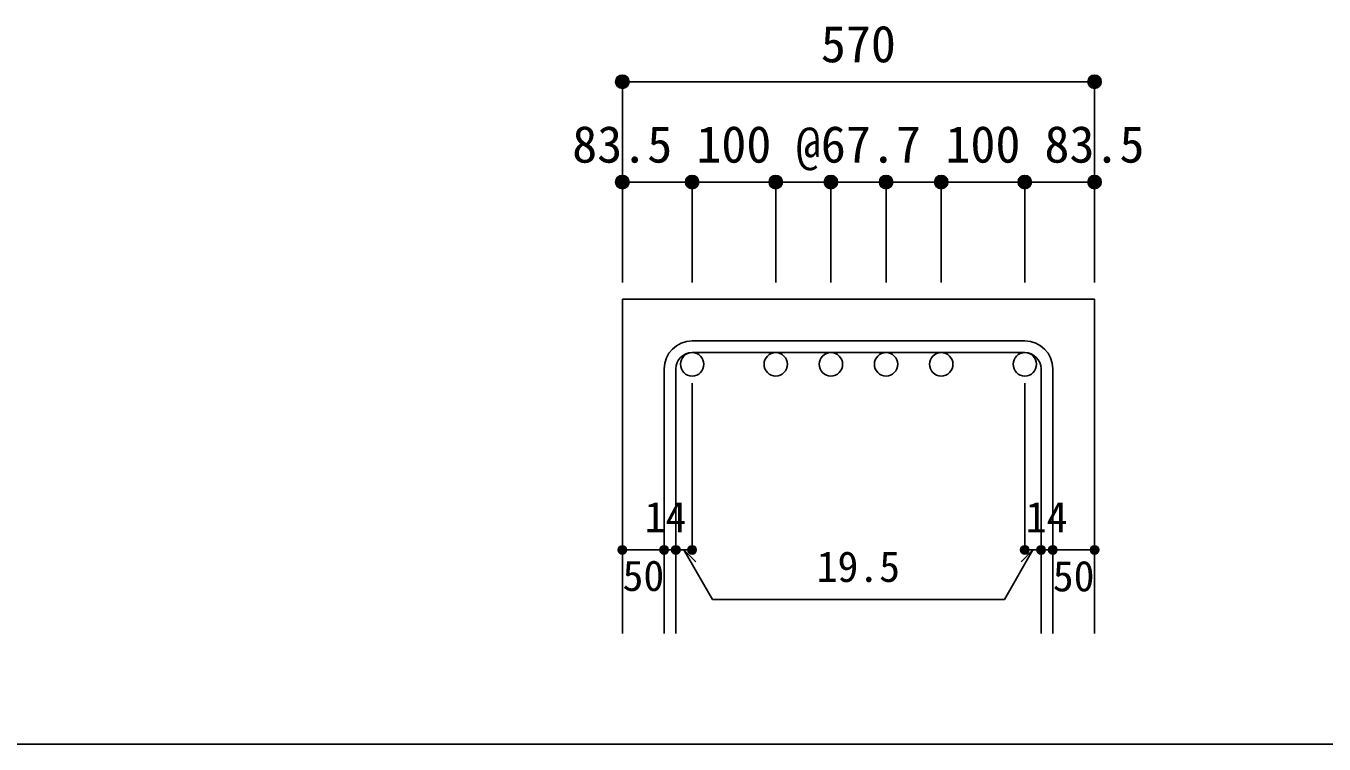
# Model space of a CAD drawing. Units: millimetres at full size, sheet at 1:20. Extents: x -3982 to 3969, y -2797 to 2801.
# Drawn here: x -628 to 925, y -2797 to -1938 of the extents above; entities that cross this region are included whole.
import ezdxf
from ezdxf.enums import TextEntityAlignment as Align

# ---------------------------------------------------------------- set-up
doc = ezdxf.new("R2010")
doc.units = ezdxf.units.MM
doc.header["$LTSCALE"] = 20
doc.header["$PDMODE"] = 32
doc.header["$PDSIZE"] = 10
for name, color, linetype in [('6-1_躯体線', 2, 'Continuous'), ('6-5_梁主筋', 7, 'Continuous'), ('6-6_S.T.P.', 7, 'Continuous'), ('6-D_寸法', 4, 'Continuous'), ('F-0_枠', 6, 'Continuous')]:
    doc.layers.add(name, color=color, linetype=linetype)
doc.styles.add('ＭＳ ゴシック', font='')
doc.styles.get('ＭＳ ゴシック').set_extended_font_data('MS Gothic')

msp = doc.modelspace()

# ---------------------------------------------------------------- linework, layer by layer
at = {"layer": '6-1_躯体線'}
for p, q in [((85.79, -2264.67), (85.79, -2664.67)), ((85.79, -2264.67), (650.79, -2264.67)), ((650.79, -2264.67), (650.79, -2664.67))]:
    msp.add_line(p, q, dxfattribs=at)
at = {"layer": '6-5_梁主筋', "color": 3}
for centre in [(169.29, -2342.67), (269.29, -2342.67), (335.29, -2342.67), (401.29, -2342.67), (467.29, -2342.67), (567.29, -2342.67)]:
    msp.add_circle(centre, 14, dxfattribs=at)
at = {"layer": '6-6_S.T.P.'}
for p, q in [((567.29, -2314.67), (169.29, -2314.67)), ((567.29, -2328.67), (169.29, -2328.67)), ((135.79, -2348.17), (135.79, -2664.67)), ((149.79, -2348.17), (149.79, -2664.67)), ((586.79, -2348.17), (586.79, -2664.67)), ((600.79, -2348.17), (600.79, -2664.67))]:
    msp.add_line(p, q, dxfattribs=at)
for centre, radius, start, end in [((169.29, -2348.17), 33.5, 90, 180), ((169.29, -2348.17), 19.5, 90, 180), ((567.29, -2348.17), 33.5, 0, 90), ((567.29, -2348.17), 19.5, 0, 90)]:
    msp.add_arc(centre, radius, start, end, dxfattribs=at)
at = {"layer": '6-D_寸法'}
for p, q in [((85.79, -2004.67), (85.79, -2124.67)), ((85.79, -2004.67), (650.79, -2004.67)), ((650.79, -2004.67), (650.79, -2124.67)), ((85.79, -2124.67), (169.29, -2124.67)), ((85.79, -2124.67), (85.79, -2244.67)), ((169.29, -2124.67), (169.29, -2244.67)), ((169.29, -2124.67), (269.29, -2124.67)), ((169.29, -2124.67), (169.29, -2244.67)), ((269.29, -2124.67), (269.29, -2244.67)), ((269.29, -2124.67), (335.29, -2124.67)), ((335.29, -2124.67), (335.29, -2244.67)), ((335.29, -2124.67), (401.29, -2124.67)), ((401.29, -2124.67), (401.29, -2244.67)), ((401.29, -2124.67), (467.29, -2124.67)), ((467.29, -2124.67), (467.29, -2244.67)), ((567.29, -2124.67), (567.29, -2244.67)), ((567.29, -2124.67), (650.79, -2124.67)), ((650.79, -2124.67), (650.79, -2244.67)), ((169.29, -2564.67), (169.29, -2365.34)), ((567.29, -2564.67), (567.29, -2365.34)), ((85.79, -2564.67), (135.79, -2564.67)), ((135.79, -2564.67), (169.29, -2564.67)), ((159.54, -2564.67), (173.68, -2578.81)), ((159.54, -2564.67), (193.76, -2623.95)), ((577.04, -2564.67), (542.82, -2623.95)), ((577.04, -2564.67), (562.9, -2578.81)), ((567.29, -2564.67), (650.79, -2564.67)), ((586.79, -2564.67), (600.79, -2564.67)), ((193.76, -2623.95), (542.82, -2623.95))]:
    msp.add_line(p, q, dxfattribs=at)
for points in [[(650.79, -2004.67), (650.79, -2124.67), (650.79, -2244.67)], [(467.29, -2124.67), (567.29, -2124.67), (567.29, -2244.67)]]:
    msp.add_lwpolyline(points, dxfattribs=at)
for centre, radius in [((85.79, -2004.67), 8), ((85.79, -2004.67), 7.2), ((85.79, -2004.67), 6.4), ((85.79, -2004.67), 5.6), ((85.79, -2004.67), 4.8), ((85.79, -2004.67), 4), ((85.79, -2004.67), 3.2), ((85.79, -2004.67), 2.4), ((85.79, -2004.67), 1.6), ((650.79, -2004.67), 8), ((650.79, -2004.67), 7.2), ((650.79, -2004.67), 6.4), ((650.79, -2004.67), 5.6), ((650.79, -2004.67), 4.8), ((650.79, -2004.67), 4), ((650.79, -2004.67), 3.2), ((650.79, -2004.67), 2.4), ((650.79, -2004.67), 1.6), ((85.79, -2004.67), 0.8), ((650.79, -2004.67), 0.8), ((85.79, -2124.67), 8), ((85.79, -2124.67), 7.2), ((85.79, -2124.67), 6.4), ((85.79, -2124.67), 5.6), ((85.79, -2124.67), 4.8), ((85.79, -2124.67), 4), ((85.79, -2124.67), 3.2), ((85.79, -2124.67), 2.4), ((85.79, -2124.67), 1.6), ((85.79, -2124.67), 0.8), ((169.29, -2124.67), 8), ((169.29, -2124.67), 7.2), ((169.29, -2124.67), 6.4), ((169.29, -2124.67), 5.6), ((169.29, -2124.67), 4.8), ((169.29, -2124.67), 4), ((169.29, -2124.67), 3.2), ((169.29, -2124.67), 2.4), ((169.29, -2124.67), 1.6), ((169.29, -2124.67), 0.8), ((269.29, -2124.67), 8), ((269.29, -2124.67), 7.2), ((269.29, -2124.67), 6.4), ((269.29, -2124.67), 5.6), ((269.29, -2124.67), 4.8), ((269.29, -2124.67), 4), ((269.29, -2124.67), 3.2), ((269.29, -2124.67), 2.4), ((269.29, -2124.67), 1.6), ((269.29, -2124.67), 0.8), ((335.29, -2124.67), 8), ((335.29, -2124.67), 7.2), ((335.29, -2124.67), 6.4), ((335.29, -2124.67), 5.6), ((335.29, -2124.67), 4.8), ((335.29, -2124.67), 4), ((335.29, -2124.67), 3.2), ((335.29, -2124.67), 2.4), ((335.29, -2124.67), 1.6), ((335.29, -2124.67), 0.8), ((401.29, -2124.67), 8), ((401.29, -2124.67), 7.2), ((401.29, -2124.67), 6.4), ((401.29, -2124.67), 5.6), ((401.29, -2124.67), 4.8), ((401.29, -2124.67), 4), ((401.29, -2124.67), 3.2), ((401.29, -2124.67), 2.4), ((401.29, -2124.67), 1.6), ((401.29, -2124.67), 0.8), ((467.29, -2124.67), 8), ((467.29, -2124.67), 7.2), ((467.29, -2124.67), 6.4), ((467.29, -2124.67), 5.6), ((467.29, -2124.67), 4.8), ((467.29, -2124.67), 4), ((467.29, -2124.67), 3.2), ((467.29, -2124.67), 2.4), ((467.29, -2124.67), 1.6), ((467.29, -2124.67), 0.8), ((567.29, -2124.67), 8), ((567.29, -2124.67), 7.2), ((567.29, -2124.67), 6.4), ((567.29, -2124.67), 5.6), ((567.29, -2124.67), 4.8), ((567.29, -2124.67), 4), ((567.29, -2124.67), 3.2), ((567.29, -2124.67), 2.4), ((567.29, -2124.67), 1.6), ((567.29, -2124.67), 0.8), ((650.79, -2124.67), 8), ((650.79, -2124.67), 7.2), ((650.79, -2124.67), 6.4), ((650.79, -2124.67), 5.6), ((650.79, -2124.67), 4.8), ((650.79, -2124.67), 4), ((650.79, -2124.67), 3.2), ((650.79, -2124.67), 2.4), ((650.79, -2124.67), 1.6), ((650.79, -2124.67), 0.8), ((85.79, -2564.67), 4), ((85.79, -2564.67), 3.6), ((85.79, -2564.67), 3.2), ((85.79, -2564.67), 2.8), ((85.79, -2564.67), 2.4), ((135.79, -2564.67), 4), ((135.79, -2564.67), 3.6), ((135.79, -2564.67), 3.2), ((135.79, -2564.67), 2.8), ((135.79, -2564.67), 2.4), ((149.79, -2564.67), 4), ((149.79, -2564.67), 3.6), ((149.79, -2564.67), 3.2), ((149.79, -2564.67), 2.8), ((149.79, -2564.67), 2.4), ((169.29, -2564.67), 4), ((169.29, -2564.67), 3.6), ((169.29, -2564.67), 3.2), ((169.29, -2564.67), 2.8), ((169.29, -2564.67), 2.4), ((567.29, -2564.67), 4), ((567.29, -2564.67), 3.6), ((567.29, -2564.67), 3.2), ((567.29, -2564.67), 2.8), ((567.29, -2564.67), 2.4), ((586.79, -2564.67), 4), ((586.79, -2564.67), 3.6), ((586.79, -2564.67), 3.2), ((586.79, -2564.67), 2.8), ((586.79, -2564.67), 2.4), ((600.79, -2564.67), 4), ((600.79, -2564.67), 3.6), ((600.79, -2564.67), 3.2), ((600.79, -2564.67), 2.8), ((600.79, -2564.67), 2.4), ((650.79, -2564.67), 4), ((650.79, -2564.67), 3.6), ((650.79, -2564.67), 3.2), ((650.79, -2564.67), 2.8), ((650.79, -2564.67), 2.4), ((85.79, -2564.67), 2), ((85.79, -2564.67), 1.6), ((85.79, -2564.67), 1.2), ((85.79, -2564.67), 0.8), ((85.79, -2564.67), 0.4), ((135.79, -2564.67), 2), ((135.79, -2564.67), 1.6), ((135.79, -2564.67), 1.2), ((135.79, -2564.67), 0.8), ((135.79, -2564.67), 0.4), ((149.79, -2564.67), 2), ((149.79, -2564.67), 1.6), ((149.79, -2564.67), 1.2), ((149.79, -2564.67), 0.8), ((149.79, -2564.67), 0.4), ((169.29, -2564.67), 2), ((169.29, -2564.67), 1.6), ((169.29, -2564.67), 1.2), ((169.29, -2564.67), 0.8), ((169.29, -2564.67), 0.4), ((567.29, -2564.67), 2), ((567.29, -2564.67), 1.6), ((567.29, -2564.67), 1.2), ((567.29, -2564.67), 0.8), ((567.29, -2564.67), 0.4), ((586.79, -2564.67), 2), ((586.79, -2564.67), 1.6), ((586.79, -2564.67), 1.2), ((586.79, -2564.67), 0.8), ((586.79, -2564.67), 0.4), ((600.79, -2564.67), 2), ((600.79, -2564.67), 1.6), ((600.79, -2564.67), 1.2), ((600.79, -2564.67), 0.8), ((600.79, -2564.67), 0.4), ((650.79, -2564.67), 2), ((650.79, -2564.67), 1.6), ((650.79, -2564.67), 1.2), ((650.79, -2564.67), 0.8), ((650.79, -2564.67), 0.4)]:
    msp.add_circle(centre, radius, dxfattribs=at)
at = {"layer": '6-D_寸法', "color": 7}
for p in [(85.79, -2004.67), (650.79, -2004.67), (85.79, -2124.67), (169.29, -2124.67), (269.29, -2124.67), (335.29, -2124.67), (401.29, -2124.67), (467.29, -2124.67), (567.29, -2124.67), (650.79, -2124.67), (85.79, -2564.67), (135.79, -2564.67), (149.79, -2564.67), (169.29, -2564.67), (567.29, -2564.67), (586.79, -2564.67), (600.79, -2564.67), (650.79, -2564.67)]:
    msp.add_point(p, dxfattribs=at)
at = {"layer": 'F-0_枠'}
msp.add_line((3969.4, -2796.83), (-3981.92, -2796.83), dxfattribs=at)

# ---------------------------------------------------------------- texts
at = {"layer": '6-D_寸法', "style": 'ＭＳ ゴシック'}
for s, height, p in [('570', 43.99, (323.29, -1994.67)), ('83.5', 43.99, (25.79, -2114.67)), ('100', 43.99, (174.29, -2114.67)), ('@67.7', 43.99, (293.29, -2114.67)), ('100', 43.99, (472.29, -2114.67)), ('83.5', 43.99, (590.79, -2114.67)), ('14', 36.66, (112.48, -2554.6)), ('14', 36.66, (568.4, -2554.67)), ('50', 36.66, (86.04, -2624.77)), ('19.5', 36.66, (318.29, -2613.95)), ('50', 36.66, (600.78, -2625.22))]:
    msp.add_text(s, height=height, dxfattribs=at).set_placement(p, align=Align.BOTTOM_LEFT)

doc.saveas('drawing.dxf')
